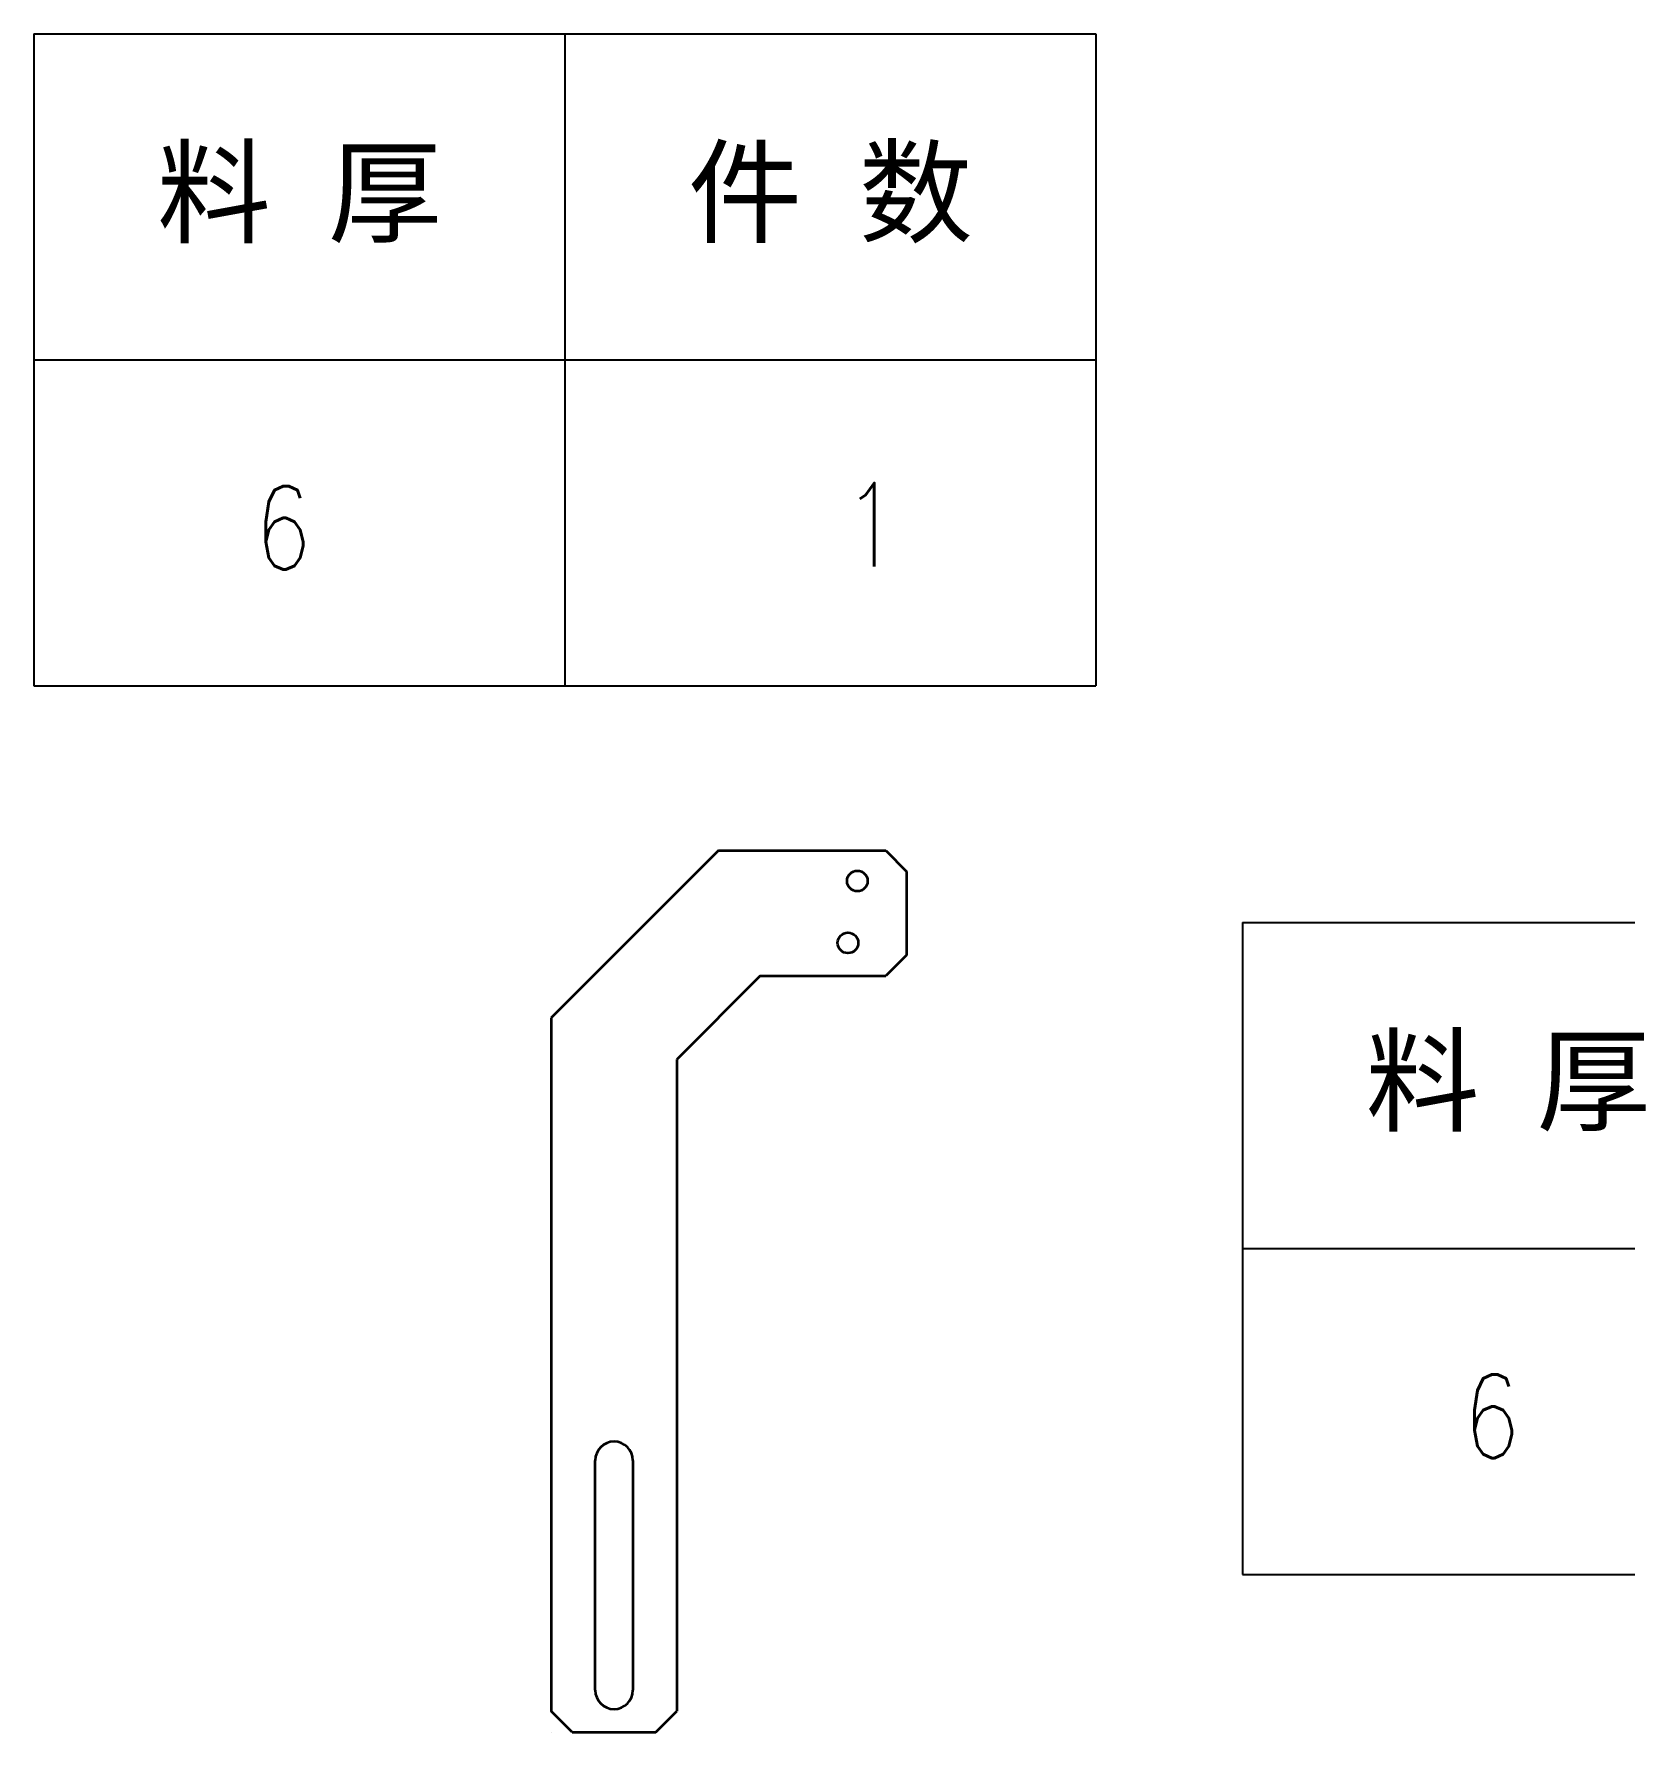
# Model space of a CAD drawing. Header units: millimetres. Extents: x -49992 to 104182, y -50696 to 36476.
# Drawn here: x -49246.4 to -48866.1, y 36069.4 to 36475.7 of the extents above; entities that cross this region are included whole.
import ezdxf
from ezdxf.enums import TextEntityAlignment as Align

# ---------------------------------------------------------------- set-up
doc = ezdxf.new("R2010")
doc.units = ezdxf.units.MM
doc.header["$LTSCALE"] = 0.5
doc.styles.add('DIM', font='romans.shx', dxfattribs={"width": 0.8, "bigfont": 'bigfont.shx'})
doc.styles.get("Standard").update_dxf_attribs({"font": 'simplex.shx'})

# ---------------------------------------------------------------- blocks, each defined once
blk = doc.blocks.new('*T135')
at = {"color": 0, "linetype": 'ByBlock', "lineweight": -2, "transparency": 16777216}
for p, q in [((0, 0), (127, 0)), ((0, 0), (0, -78)), ((63.5, 0), (63.5, -78)), ((127, 0), (127, -78)), ((0, -39), (127, -39)), ((0, -78), (127, -78))]:
    blk.add_line(p, q, dxfattribs=at)
at = {"color": 0, "transparency": 16777216, "char_height": 10, "width": 60.5, "attachment_point": 5}
for s, insert in [('{\\fSimSun|b0|i0|c134|p2;料 厚}', (31.75, -19.5)), ('{\\fSimSun|b0|i0|c134|p2;件 数}', (95.25, -19.5))]:
    blk.add_mtext(s, dxfattribs=dict(at, insert=insert))
blk = doc.blocks.new('拆图参数')
blk.add_blockref('*T135', (-63.5, 78))
at = {"style": 'DIM', "width": 0.8}
blk.add_attdef('6', text='', height=10, dxfattribs=at).set_placement((-37.13, 18.91), align=Align.MIDDLE_LEFT)
blk.add_attdef('1', text='', height=10, dxfattribs=at).set_placement((36.65, 19.27), align=Align.MIDDLE_CENTER)

msp = doc.modelspace()

# ---------------------------------------------------------------- linework, layer by layer
at = {"color": 7, "lineweight": 35}
for p, q in [((-49082.679, 36280.316), (-49122.677, 36240.314)), ((-49082.679, 36280.316), (-49042.679, 36280.319)), ((-49037.679, 36275.319), (-49037.678, 36255.319)), ((-49072.678, 36250.317), (-49092.677, 36230.316)), ((-49072.678, 36250.317), (-49042.678, 36250.318)), ((-49122.677, 36240.314), (-49122.669, 36074.395)), ((-49092.677, 36230.316), (-49092.669, 36074.395)), ((-49112.168, 36079.395), (-49112.168, 36134.395)), ((-49103.168, 36134.395), (-49103.168, 36079.395)), ((-49122.668, 36069.395), (-49122.668, 36069.394)), ((-49117.668, 36069.395), (-49097.668, 36069.395))]:
    msp.add_line(p, q, dxfattribs=at)
at = {"color": 7, "lineweight": 35, "ltscale": 0.176777}
for p, q in [((-49042.679, 36280.319), (-49037.679, 36275.319)), ((-49037.678, 36255.319), (-49042.678, 36250.318)), ((-49117.668, 36069.395), (-49122.668, 36074.395)), ((-49097.668, 36069.395), (-49092.668, 36074.395))]:
    msp.add_line(p, q, dxfattribs=at)
at = {"color": 7, "lineweight": 35}
for centre in [(-49049.462, 36273.041), (-49051.719, 36258.212)]:
    msp.add_circle(centre, 2.459, dxfattribs=at)
for centre, start, end in [((-49107.668, 36134.395), 0, 180), ((-49107.668, 36079.395), 180, 0)]:
    msp.add_arc(centre, 4.5, start, end, dxfattribs=at)

# ---------------------------------------------------------------- block references
at = {"linetype": 'Continuous', "ltscale": 2, "xscale": 2, "yscale": 2, "zscale": 2}
for p in [(-49119.422, 36319.707), (-48830.321, 36107.127)]:
    msp.add_blockref('拆图参数', p, dxfattribs=at).add_auto_attribs({'1': '1', '6': '6'})

doc.saveas('drawing.dxf')
